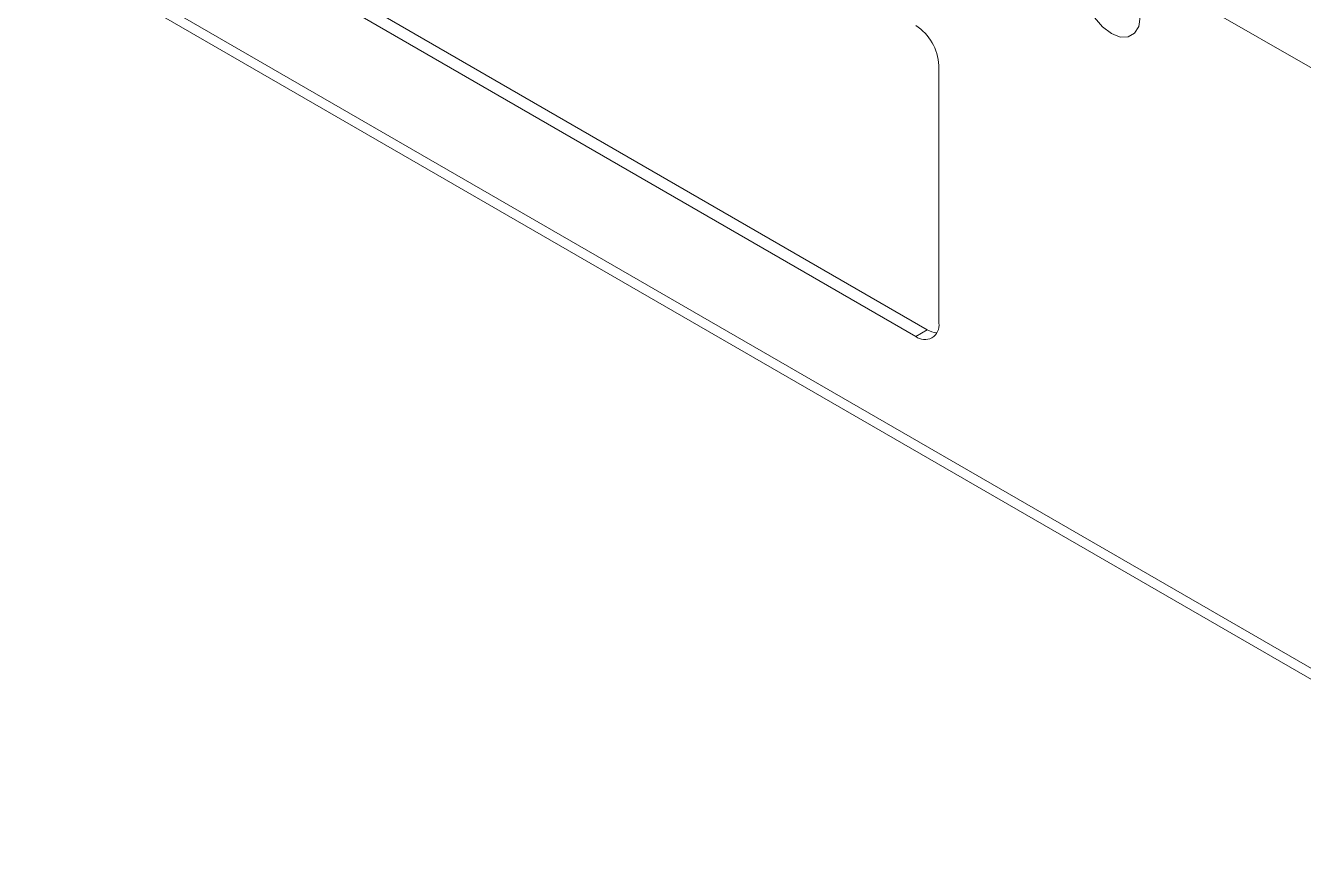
# Paper-space layout '시트2_ENG' of a CAD drawing. Header units: inches. Extents: x 0.2 to 16.3, y 0.2 to 11.5.
# Drawn here: x 11.932 to 12.706, y 9.229 to 9.733 of the extents above; entities that cross this region are included whole.
import ezdxf

# ---------------------------------------------------------------- set-up
doc = ezdxf.new("R2010")
doc.units = ezdxf.units.IN
doc.header["$MEASUREMENT"] = 0

psp = doc.layouts.new('시트2_ENG')

# ---------------------------------------------------------------- linework, layer by layer
at = {"color": 7, "linetype": 'Continuous', "lineweight": 18}
for p, q in [((12.78284, 9.66513), (12.53368, 9.80896)), ((12.8928, 9.23838), (11.93236, 9.79283)), ((11.93644, 9.78382), (12.89688, 9.22937)), ((12.05764, 9.7832), (12.47104, 9.54455)), ((12.0646, 9.78722), (12.478, 9.54857)), ((12.48496, 9.55259), (12.48496, 9.7085)), ((12.47104, 9.54455), (12.478, 9.54857))]:
    psp.add_line(p, q, dxfattribs=at)
at = {"color": 7, "linetype": 'Continuous', "lineweight": 18, "flags": 128}
psp.add_lwpolyline([(12.57196, 9.75793), (12.57281, 9.76365), (12.57528, 9.76783), (12.57913, 9.77005), (12.58398, 9.7701), (12.58936, 9.76798), (12.59474, 9.7639), (12.59959, 9.75824), (12.60344, 9.75157), (12.60591, 9.74455), (12.60676, 9.73785), (12.60591, 9.73213), (12.60344, 9.72795), (12.59959, 9.72573), (12.59474, 9.72568), (12.58936, 9.7278), (12.58398, 9.73189), (12.57913, 9.73754), (12.57528, 9.74421), (12.57281, 9.75123), (12.57196, 9.75793)], dxfattribs=at)
at = {"color": 7, "linetype": 'Continuous', "lineweight": 18}
for centre, radius, start, end in [((12.45474, 9.70712), 0.03025, 2.60548, 57.39452), ((12.47648, 9.55121), 0.0086, 230.79671, 9.21404), ((12.48467, 9.55919), 0.01254, 237.89857, 265.70436)]:
    psp.add_arc(centre, radius, start, end, dxfattribs=at)

doc.saveas('drawing.dxf')
